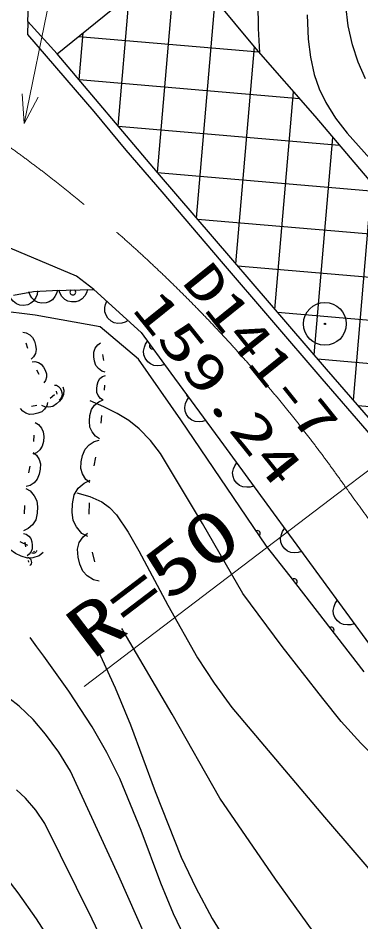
# Model space of a CAD drawing. Units: millimetres, scale not verified. Extents: x 40000 to 680000, y 20000 to 380000.
# Drawn here: x 418316 to 430287, y 291310 to 322859 of the extents above; entities that cross this region are included whole.
import ezdxf
from ezdxf.enums import TextEntityAlignment as Align

# ---------------------------------------------------------------- set-up
doc = ezdxf.new("R2010")
doc.units = ezdxf.units.MM
doc.header["$LTSCALE"] = 1000
doc.linetypes.add('CHAIN', pattern=[18.5, 12, -1.5, 3.5, -1.5])
for name, color, linetype, lineweight in [('M-BGD', 7, 'Continuous', 25), ('M-BGD-HTXT', 7, 'Continuous', 13), ('M-BMK', 2, 'CHAIN', 13)]:
    doc.layers.add(name, color=color, linetype=linetype, lineweight=lineweight)
doc.layers.add('M-BMK-SRVR', color=7, linetype='Continuous')
doc.styles.add('ＭＳ ゴシック', font='')
doc.styles.get('ＭＳ ゴシック').set_extended_font_data('MS Gothic')

# ---------------------------------------------------------------- blocks, each defined once
blk = doc.blocks.new('BUHIN1')
at = {"color": 3, "linetype": 'Continuous', "lineweight": 25}
for radius in [746, 22.5]:
    blk.add_circle((0, 0), radius, dxfattribs=at)
blk = doc.blocks.new('BUHIN57')
at = {"color": 7, "linetype": 'Continuous', "lineweight": 25}
blk.add_lwpolyline([(365, -342), (257, -398), (147, -429), (2, -444), (-119, -412), (-229, -358), (-342, -252), (-404, -146), (-443, -27), (-439, 120), (-416, 232), (-365, 342)], dxfattribs=at)

msp = doc.modelspace()

# ---------------------------------------------------------------- hatches: boundary and pattern name
at = {"layer": 'M-BGD'}
h = msp.add_hatch(dxfattribs=at)
h.set_pattern_fill('USER', color=256, style=0, pattern_type=2)
h.set_pattern_definition([(175.094, (423179, 317465), (-128.28, -1494.505), []), (85.094, (423179, 317465), (-1494.505, 128.28), [])])
h.paths.add_polyline_path([(419687, 321612), (423918, 325041), (426622, 321789), (428680, 319439), (431158, 316502), (433059, 314289), (436200, 310450), (438554, 307820), (441258, 304098), (445300, 298569), (445947, 297610), (448594, 294825), (444716, 291552), (442188, 294216), (434695, 304132), (429086, 310602), (423179, 317465)])

# ---------------------------------------------------------------- linework, layer by layer
for p, q in [((419687, 321612), (423918, 325041)), ((423918, 325041), (426622, 321790)), ((418655, 322738), (418682, 323304)), ((418655, 322738), (418641, 322281)), ((419687, 321612), (418655, 322738)), ((418641, 322281), (420956, 319601)), ((423179, 317465), (419687, 321612)), ((426622, 321790), (428680, 319439)), ((420956, 319601), (422084, 318246)), ((428680, 319439), (431158, 316502)), ((422084, 318246), (423333, 316799)), ((429086, 310602), (423179, 317465)), ((423333, 316799), (425411, 314362)), ((420355, 313852), (415301, 315967)), ((425411, 314362), (428924, 310271)), ((420966, 313390), (420355, 313852)), ((418155, 313189), (418858, 313310)), ((418858, 313310), (419520, 313350)), ((419520, 313350), (420966, 313390)), ((420966, 313390), (422612, 311885)), ((418919, 312485), (416221, 312816)), ((421181, 312078), (418919, 312485)), ((422523, 310948), (421181, 312078)), ((422612, 311885), (423656, 310460)), ((418653, 311329), (418596, 311517)), ((421264, 311114), (421297, 310909)), ((424001, 308837), (422523, 310948)), ((419051, 310422), (418969, 310570)), ((423656, 310460), (425492, 307962)), ((434696, 304132), (429086, 310602)), ((428924, 310271), (434489, 303795)), ((419686, 309731), (419653, 309837)), ((421333, 310042), (421317, 309870)), ((419440, 309593), (419587, 309724)), ((418784, 309312), (418972, 309353)), ((421235, 308987), (421211, 308717)), ((426986, 304431), (424001, 308837)), ((418865, 308078), (418881, 308299)), ((425492, 307962), (426999, 305895)), ((421022, 307530), (420957, 307235)), ((418693, 306981), (418742, 307219)), ((418537, 305556), (418554, 305851)), ((420804, 305938), (420787, 305545)), ((426999, 305895), (430678, 300867)), ((418381, 304593), (418651, 304462)), ((418583, 304404), (418559, 304560)), ((418859, 304230), (418892, 304247)), ((420906, 304213), (420988, 303877)), ((427816, 303376), (426986, 304431)), ((418693, 303868), (418677, 303925)), ((430395, 300044), (427816, 303376))]:
    msp.add_line(p, q, dxfattribs=at)
for points in [[(430442, 320740), (430192, 321318), (429997, 321920), (429847, 322593), (429756, 323281), (429716, 324098), (429736, 324922), (429968, 327175), (430139, 329434), (430127, 330533), (430053, 331634), (429955, 332473), (429797, 333299), (429627, 333889), (429399, 334457), (429058, 335118), (428655, 335764), (428233, 336370), (427787, 336977)], [(426692, 323392), (426703, 322494), (426720, 322074), (426741, 321654)], [(428415, 322978), (428445, 322119), (428522, 321497), (428660, 320890), (428831, 320391), (429060, 319909), (429404, 319363), (429807, 318837), (431390, 317072)], [(418999, 313334), (418979, 313214), (418936, 313107), (418861, 312983), (418763, 312905), (418653, 312851), (418501, 312825), (418379, 312839), (418260, 312880), (418146, 312972), (418070, 313058), (418013, 313165)], [(419688, 313360), (419655, 313243), (419601, 313142), (419513, 313026), (419407, 312960), (419292, 312918), (419137, 312908), (419017, 312936), (418904, 312989), (418800, 313093), (418734, 313187), (418690, 313299)], [(420743, 313384), (420706, 313268), (420649, 313169), (420557, 313056), (420448, 312993), (420332, 312955), (420177, 312951), (420059, 312982), (419947, 313039), (419846, 313146), (419784, 313242), (419743, 313356)], [(422158, 312300), (422051, 312242), (421941, 312211), (421796, 312194), (421675, 312224), (421564, 312277), (421450, 312382), (421387, 312487), (421346, 312605), (421348, 312752), (421370, 312865), (421420, 312975)], [(418481, 311894), (418597, 311875), (418725, 311801), (418819, 311714), (418885, 311582), (418928, 311441), (418949, 311285), (418920, 311153), (418853, 311035), (418768, 310952)], [(421362, 310500), (421244, 310536), (421121, 310631), (421036, 310736), (420986, 310883), (420961, 311036), (420961, 311202), (421011, 311336), (421097, 311449), (421198, 311523)], [(423430, 310769), (423313, 310733), (423199, 310724), (423054, 310736), (422941, 310789), (422843, 310863), (422752, 310988), (422710, 311104), (422694, 311228), (422725, 311371), (422768, 311477), (422839, 311576)], [(418805, 310864), (418906, 310870), (419026, 310831), (419120, 310774), (419199, 310676), (419261, 310565), (419307, 310439), (419306, 310323), (419271, 310212), (419215, 310128)], [(421284, 309526), (421196, 309580), (421117, 309683), (421070, 309785), (421061, 309914), (421073, 310043), (421108, 310176), (421175, 310274), (421269, 310347), (421366, 310386)], [(419882, 309986), (419914, 309873), (419900, 309725), (419860, 309604), (419767, 309489), (419657, 309390), (419525, 309305), (419392, 309277), (419256, 309288), (419145, 309331)], [(419587, 310050), (419653, 310040), (419726, 309998), (419779, 309949), (419816, 309874), (419841, 309794), (419853, 309707), (419837, 309632), (419799, 309565), (419751, 309518)], [(421162, 308177), (421023, 308261), (420898, 308422), (420824, 308582), (420808, 308784), (420827, 308987), (420880, 309197), (420986, 309351), (421132, 309467), (421284, 309528)], [(424871, 308808), (424754, 308772), (424640, 308763), (424495, 308774), (424382, 308827), (424284, 308901), (424192, 309026), (424151, 309142), (424134, 309266), (424165, 309409), (424208, 309516), (424278, 309614)], [(419349, 309435), (419321, 309323), (419239, 309204), (419146, 309119), (419012, 309066), (418871, 309035), (418718, 309026), (418591, 309065), (418481, 309140), (418407, 309230)], [(440457, 288591), (439353, 289226), (438287, 289909), (437629, 290404), (437007, 290948), (435183, 292806), (433314, 294625), (431776, 296067), (430281, 297552), (429602, 298309), (428963, 299112), (427538, 300928), (426166, 302776), (424760, 305221), (423285, 307663), (422936, 308118), (422546, 308527), (422186, 308815), (421782, 309061), (421314, 309288), (420830, 309495)], [(418914, 308741), (419028, 308675), (419133, 308545), (419195, 308415), (419211, 308250), (419199, 308084), (419158, 307912), (419074, 307785), (418955, 307688), (418832, 307636)], [(420826, 306646), (420685, 306758), (420570, 306954), (420511, 307141), (420522, 307367), (420571, 307588), (420659, 307812), (420798, 307967), (420977, 308074), (421153, 308120)], [(418840, 307694), (418955, 307605), (419050, 307449), (419099, 307300), (419093, 307119), (419056, 306940), (418988, 306760), (418878, 306634), (418736, 306545), (418595, 306507)], [(426540, 306525), (426423, 306489), (426309, 306480), (426164, 306492), (426051, 306546), (425954, 306620), (425862, 306745), (425822, 306861), (425805, 306985), (425837, 307129), (425880, 307235), (425951, 307333)], [(420755, 304759), (420548, 304871), (420355, 305096), (420237, 305322), (420200, 305614), (420212, 305909), (420274, 306216), (420416, 306447), (420620, 306625), (420836, 306725)], [(418586, 306440), (418740, 306354), (418882, 306184), (418969, 306013), (418994, 305793), (418982, 305572), (418932, 305342), (418823, 305170), (418668, 305039), (418505, 304966)], [(420367, 306282), (420817, 306154), (421242, 305971), (421514, 305772), (421752, 305523), (422165, 304915), (422537, 304259), (423544, 302364), (424584, 300532), (425159, 299646), (425785, 298795), (429013, 294971), (432263, 291180), (433263, 290171), (434304, 289206), (435638, 288097), (437020, 287026), (437840, 286440), (438692, 285906), (439662, 285390), (440653, 284913)], [(419191, 304200), (419050, 304089), (418834, 304023), (418640, 304008), (418424, 304071), (418221, 304169), (418025, 304306), (417907, 304476), (417844, 304673), (417840, 304855)], [(418509, 304871), (418600, 304844), (418693, 304771), (418757, 304691), (418795, 304579), (418813, 304463), (418813, 304337), (418775, 304235), (418709, 304149), (418632, 304093)], [(421152, 303206), (420950, 303250), (420733, 303393), (420578, 303555), (420475, 303792), (420414, 304044), (420391, 304319), (420455, 304548), (420584, 304748), (420742, 304885)], [(418957, 304279), (418958, 304257), (418948, 304232), (418935, 304212), (418913, 304196), (418888, 304183), (418860, 304174), (418835, 304176), (418812, 304184), (418794, 304197)], [(418644, 304040), (418679, 304034), (418718, 304010), (418746, 303983), (418765, 303943), (418777, 303900), (418783, 303853), (418773, 303813), (418752, 303778), (418726, 303753)], [(437625, 282466), (436733, 282815), (435860, 283221), (435209, 283603), (434580, 284042), (433888, 284605), (433224, 285225), (432399, 286095), (431612, 287012), (430434, 288504), (429312, 290020), (427310, 292806), (425357, 295627), (423697, 298567), (421987, 301472), (421961, 301514), (421934, 301557)], [(434444, 279894), (433201, 280606), (431985, 281373), (431163, 281971), (430369, 282624), (429530, 283397), (428730, 284216), (427842, 285218), (426994, 286269), (426196, 287343), (425443, 288457), (424819, 289484), (424243, 290548), (423747, 291595), (423305, 292668), (422614, 294505), (421870, 296312), (421411, 297227), (420898, 298115), (420085, 299363), (419211, 300591), (418974, 300916), (418735, 301241)], [(421122, 300744), (421708, 299480), (422242, 298187), (423098, 295867), (424009, 293573), (424524, 292494), (425098, 291432), (425811, 290249), (426582, 289087), (427438, 287895), (428340, 286742), (429106, 285855), (429914, 285011), (430674, 284302), (431472, 283639), (432365, 282980), (433300, 282365), (434526, 281651), (435785, 280979)], [(423452, 289255), (421835, 292906), (420146, 296567), (419737, 297231), (419275, 297866), (418840, 298370), (418355, 298839), (417996, 299115)], [(407084, 289815), (407915, 291734), (408842, 293719), (409148, 294299), (409496, 294831), (409765, 295145), (410075, 295415), (410375, 295594), (410703, 295720), (411145, 295814), (411613, 295850), (412330, 295824), (413056, 295737), (413779, 295598), (414482, 295402), (415077, 295176), (415642, 294897), (416126, 294596), (416592, 294234), (417133, 293729), (417639, 293174), (418311, 292322), (418945, 291421), (419845, 290025)], [(422480, 288097), (420908, 291407), (419256, 294742), (418939, 295208), (418581, 295628), (418258, 295921)]]:
    msp.add_lwpolyline(points, dxfattribs=at)
for centre, start, end in [((420228, 313295), 133.0619, 50.1479), ((423004, 311412), 147.68, 284.7782), ((424292, 309727), 178.4751, 254.1741), ((426672, 304870), 312.0645, 116.1767), ((427961, 303185), 308.7609, 126.7284), ((429250, 301500), 315.8801, 119.6091)]:
    msp.add_arc(centre, 99.5, start, end, dxfattribs=at)
at = {"layer": 'M-BGD-HTXT'}
for p, q in [((418534, 319176), (423015, 341170)), ((429761, 306471), (445576, 318520)), ((420627, 299530), (429761, 306471))]:
    msp.add_line(p, q, dxfattribs=at)
msp.add_lwpolyline([(419016, 320099), (418534, 319176), (418455, 320213)], dxfattribs=at)
at = {"layer": 'M-BMK'}
for centre, radius, start, end in [((388707, 277674), 50147, 35.0474, 78.2431), ((568046, 405878), 170307, 215.71057, 223.40967)]:
    msp.add_arc(centre, radius, start, end, dxfattribs=at)

# ---------------------------------------------------------------- block references
at = {"layer": 'M-BGD', "rotation": 349.33904}
for p in [(427919, 304638), (429758, 302124)]:
    msp.add_blockref('BUHIN57', p, dxfattribs=at)
at = {"layer": 'M-BMK-SRVR', "rotation": 349.33904}
msp.add_blockref('BUHIN1', (429030, 312184), dxfattribs=at)

# ---------------------------------------------------------------- texts
at = {"layer": 'M-BGD-HTXT', "style": 'ＭＳ ゴシック'}
for s, height, rotation, width, p in [('D141-7', 1320, 308.8, 1.35, (423698, 313382)), ('159.24', 1320, 308.8, 1.5, (421950, 312442)), ('R=50', 1833, 37.3, 1.35, (421242, 299989))]:
    msp.add_text(s, height=height, rotation=rotation, dxfattribs=dict(at, width=width)).set_placement(p, align=Align.BOTTOM_LEFT)

doc.saveas('drawing.dxf')
